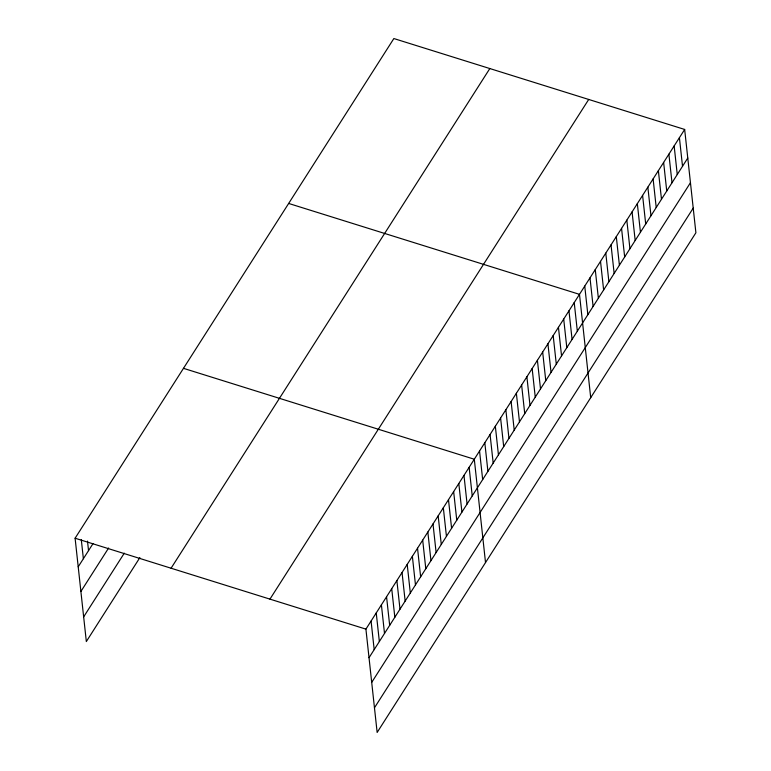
<?xml version="1.0" encoding="UTF-8"?>
<svg xmlns="http://www.w3.org/2000/svg" width="771" height="771" viewBox="0 0 771 771"><rect width="100%" height="100%" fill="white"/><g stroke="black" fill="none" stroke-linecap="round" stroke-linejoin="round"><path stroke-width="1.16" d="M139.869 557.616L86.333 641.549L75.105 538.225L393.856 38.55L684.667 129.451L695.895 232.775L377.144 732.45L365.917 629.126L684.667 129.451M78.208 566.81L93.05 543.545M80.888 591.473L108.624 547.988M83.653 616.887L124.285 553.173M171.075 568.227L489.826 68.552M269.956 599.134L588.707 99.459M369.03 657.711L687.78 158.036M371.709 682.374L690.459 182.698M374.465 707.788L693.216 208.112M288.662 203.448L579.484 294.349L590.711 397.672M183.479 368.336L474.3 459.237L485.518 562.56M75.105 538.225L365.917 629.126M679.415 137.701L682.518 166.285M674.153 145.941L677.256 174.525M668.891 154.19L672.004 182.775M663.638 162.43L666.742 191.015M658.376 170.68L661.479 199.265M653.114 178.92L656.217 207.505M647.852 187.17L650.965 215.755M642.6 195.41L645.703 223.995M637.338 203.66L640.441 232.235M632.075 211.9L635.179 240.485M626.823 220.149L629.926 248.725M621.561 228.389L624.664 256.974M616.299 236.639L619.402 265.214M611.037 244.879L614.15 273.464M605.784 253.129L608.888 281.704M600.522 261.369L603.626 289.954M595.26 269.609L598.363 298.194M589.998 277.859L593.111 306.444M584.746 286.099L587.849 314.684M574.222 302.589L577.334 331.173M568.969 310.838L572.072 339.423M563.707 319.078L566.81 347.663M558.445 327.328L561.548 355.913M553.183 335.568L556.296 364.153M547.93 343.818L551.034 372.403M542.668 352.058L545.772 380.643M537.406 360.308L540.51 388.892M532.154 368.548L535.257 397.132M526.892 376.797L529.995 405.373M521.63 385.037L524.733 413.622M516.368 393.287L519.481 421.862M511.115 401.527L514.218 430.112M505.853 409.777L508.956 438.352M500.591 418.017L503.694 446.602M495.339 426.267L498.442 454.842M490.077 434.507L493.18 463.092M484.814 442.747L487.918 471.332M479.552 450.996L482.665 479.581M469.134 467.332L472.238 495.917M463.978 475.418L467.081 504.003M458.812 483.513L461.916 512.098M453.656 491.599L456.76 520.184M448.491 499.695L451.594 528.27M443.335 507.781L446.438 536.365M438.169 515.866L441.272 544.451M433.013 523.962L436.116 552.547M427.847 532.048L430.95 560.633M422.691 540.143L425.794 568.728M417.525 548.229L420.638 576.814M412.369 556.325L415.473 584.9M407.204 564.411L410.317 592.995M402.048 572.496L405.151 601.081M396.882 580.592L399.995 609.177M391.726 588.678L394.829 617.263M386.56 596.773L389.673 625.348M381.404 604.859L384.507 633.444M376.238 612.955L379.351 641.53M371.082 621.04L374.186 649.625M87.499 541.097L88.53 550.629M81.302 539.661L83.374 558.715"/></g></svg>
